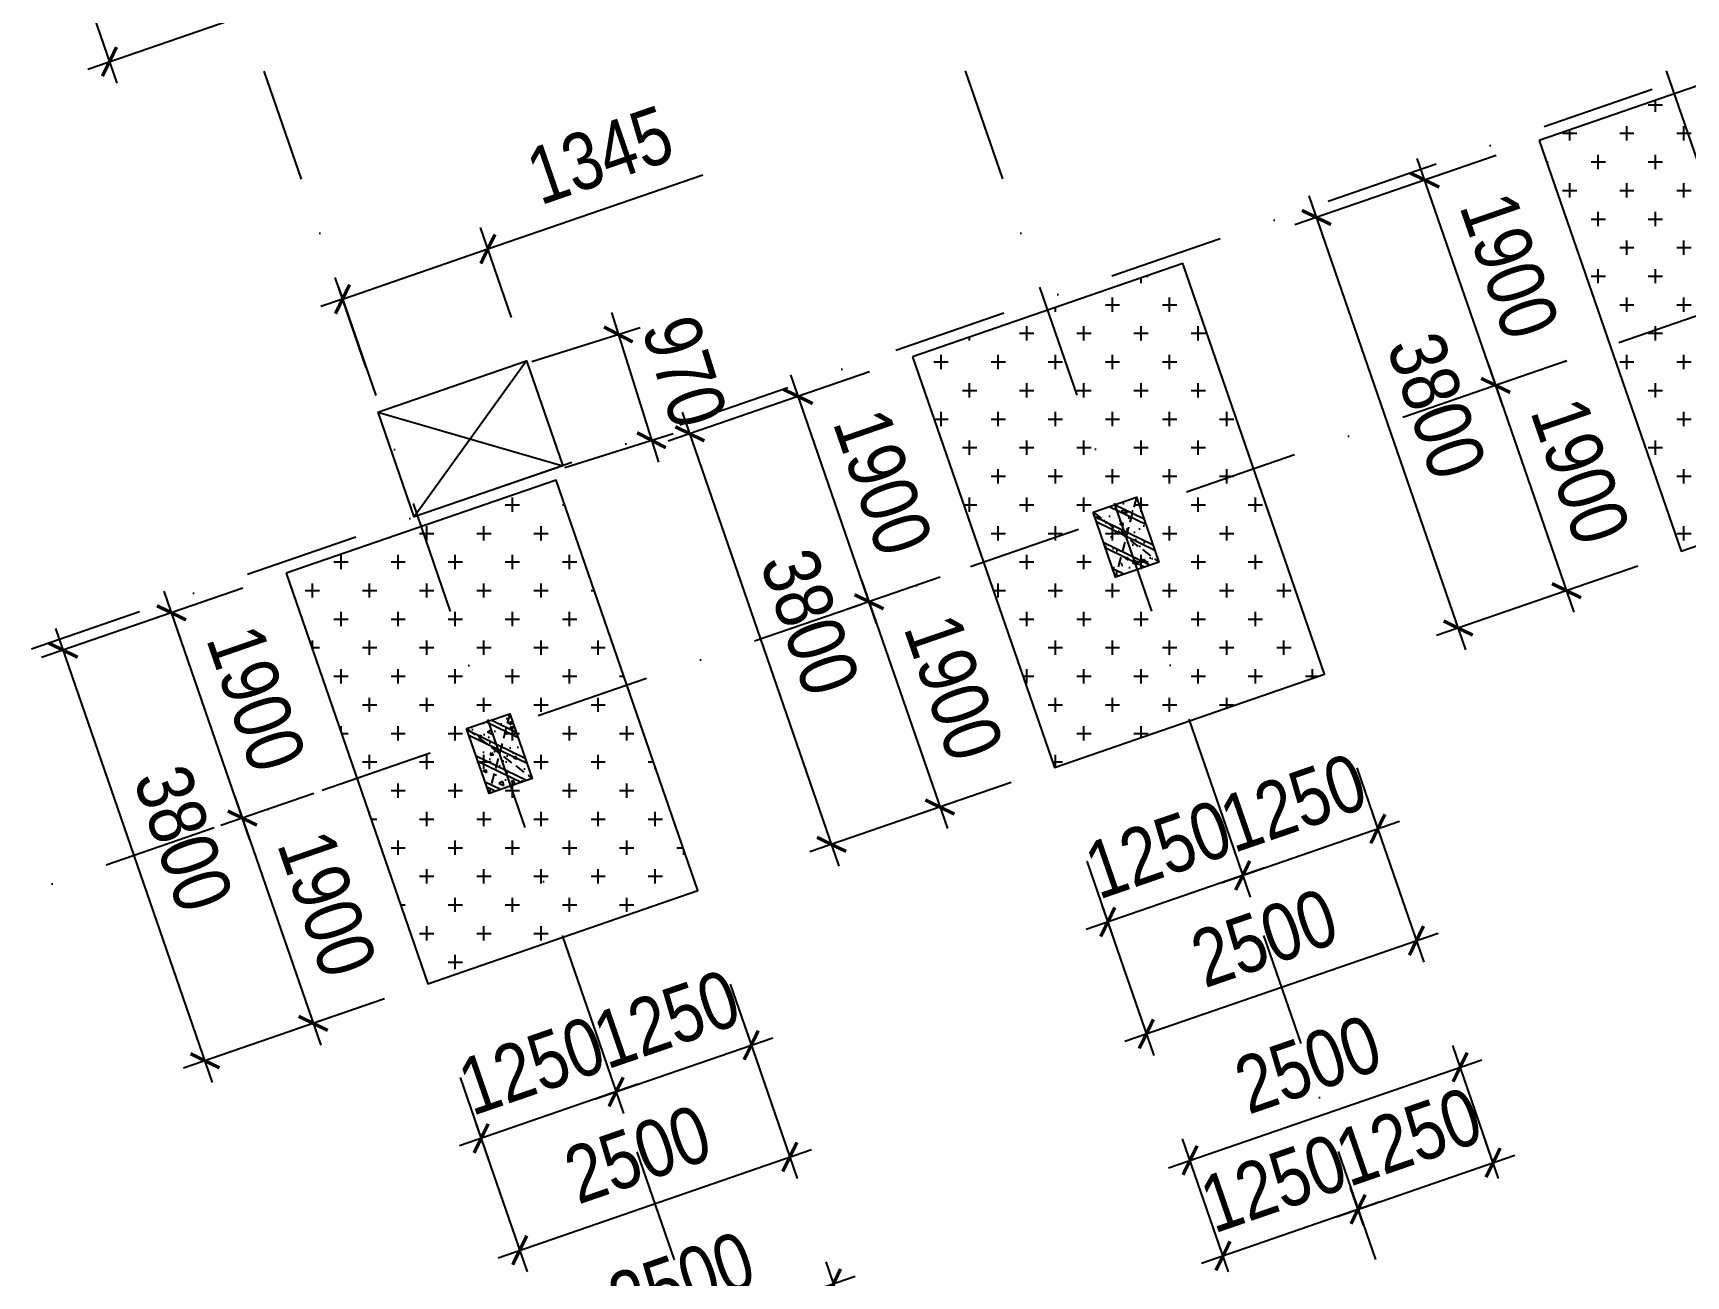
# Model space of a CAD drawing. Header units: millimetres. Extents: x -159515 to 1327256, y -225156 to 138737.
# Drawn here: x 819743 to 834205, y -10832 to 41 of the extents above; entities that cross this region are included whole.
import ezdxf

# ---------------------------------------------------------------- set-up
doc = ezdxf.new("R2010")
doc.units = ezdxf.units.MM
doc.header["$MEASUREMENT"] = 0
doc.linetypes.add('DASHDOT', pattern=[1, 0.5, -0.25, 0, -0.25])
doc.linetypes.add('DASHED', pattern=[4.5, 3, -1.5])
for name, color, linetype in [('ccu11-Khuat', 9, 'DASHED'), ('ccu11-Manh', 8, 'Continuous'), ('ccu11-Thay', 7, 'Continuous'), ('KC2-DIM', 251, 'Continuous'), ('KC2-HATCH', 252, 'Continuous'), ('KT-Luoi truc South Tower', 8, 'DASHDOT'), ('ST_MBDV Cot vach 220805$0$AUDIT_I_220805193045-5', 6, 'Continuous')]:
    doc.layers.add(name, color=color, linetype=linetype)
doc.layers.add('KT-Kich thuoc', color=159, linetype='Continuous', lineweight=18)
doc.styles.add('Arial Narrow', font='ARIALN.TTF')
doc.dimstyles.new('ccu12-200', dxfattribs={"dimscale": 200, "dimtxt": 2.5, "dimasz": 1, "dimexe": 1, "dimexo": 2, "dimgap": 1, "dimtad": 1, "dimdec": 0, "dimrnd": 5, "dimdsep": 46, "dimtxsty": 'Arial Narrow', "dimblk": 'ARCHTICK', "dimcen": -1, "dimdle": 1, "dimclrd": 256, "dimclre": 256, "dimclrt": 3, "dimadec": 0, "dimazin": 2, "dimtfac": 0.1, "dimtdec": 0, "dimtmove": 0, "dimatfit": 1, "dimldrblk": 'ARCHTICK', "dimfxl": 1, "dimtvp": 0.8333333333333334, "dimtolj": 1, "dimtzin": 12, "dimarcsym": 0})
doc.dimstyles.new('CCU_1-300', dxfattribs={"dimscale": 300, "dimtxt": 2.5, "dimasz": 1, "dimexe": 1, "dimexo": 2, "dimgap": 0.5, "dimtad": 1, "dimdec": 0, "dimdsep": 46, "dimtxsty": 'Arial Narrow', "dimblk": 'ARCHTICK', "dimcen": -1, "dimdle": 1, "dimclrd": 256, "dimclre": 256, "dimclrt": 3, "dimadec": 0, "dimazin": 2, "dimtfac": 0.1, "dimtdec": 0, "dimtix": 1, "dimtmove": 2, "dimatfit": 1, "dimfxl": 1, "dimtvp": 0.8333333333333334, "dimtolj": 1, "dimtzin": 12, "dimarcsym": 0})
pattern_1 = [(0, (-876875.3034394523, 22163.93634343761), (250, 250), [125, -375]), (90, (-876812.8034394523, 22101.43634343761), (-250, 250), [125, -375])]

# ---------------------------------------------------------------- blocks, each defined once
blk = doc.blocks.new('_ArchTick')
at = {"color": 0, "const_width": 0.15}
blk.add_lwpolyline([(-0.5, -0.5000000000000018), (0.5, 0.5)], dxfattribs=at)
blk = doc.blocks.new('*D423')
at = {"layer": 'Defpoints', "color": 0, "transparency": 16777216}
for p in [(-103490.7967520389, 31040.52895974866, 6.013037278723798e-05), (-99707.27583657019, 22296.3676782295), (-104803.4914621501, 20536.90876858571)]:
    blk.add_point(p, dxfattribs=at)
at = {"layer": 'KT-Kich thuoc', "lineweight": -2, "transparency": 16777216}
for p, q in [((-104057.9469959951, 30844.72139916846), (-108187.4047428509, 29419.03383833725)), ((-108001.7334011629, 29800.51274060547), (-104705.58768186, 20253.33364660758)), ((-100274.4260805264, 22100.56011764931), (-105087.0665841282, 20439.00498829562))]:
    blk.add_line(p, q, dxfattribs=at)
at = {"layer": 'KT-Kich thuoc', "lineweight": -2, "transparency": 16777216, "xscale": 300, "yscale": 300, "zscale": 300}
for p, rotation in [((-107903.8296208728, 29516.93761862735), 109.0471379637702), ((-104803.4914621501, 20536.90876858571), 289.0471379637702)]:
    blk.add_blockref('_ArchTick', p, dxfattribs=dict(at, rotation=rotation))
at = {"layer": 'KT-Kich thuoc', "color": 3, "transparency": 16777216, "insert": (-105849.9084873426, 25200.84264778149), "char_height": 750, "attachment_point": 5, "rotation": 289.0471379637702, "style": 'Arial Narrow'}
blk.add_mtext('\\A1;9500', dxfattribs=at)
blk = doc.blocks.new('*U210')
h = blk.add_hatch()
h.set_pattern_fill('VATLIEU04', color=250, scale=40, style=0, pattern_type=2)
h.set_pattern_definition([(49.99999999999999, (-549.9999999999942, 650.0256582265984), (286.9040730403014, -25.10085399303804), [30, -330]), (355, (-549.9999999999942, 650.0256582265984), (-55.50053344520001, 300.8768534800047), [24, -264]), (100.4514, (-526.0913279999942, 647.933922226598), (231.4037526856086, 275.7758168243814), [25.496076, -280.4568448]), (46.18420000000001, (-549.9999999999942, 730.0256582265984), (426.8964194502578, -66.20760573160723), [45, -495]), (96.6356, (-514.4253019999941, 724.508335426598), (373.8650822194813, 389.6471483601767), [38.2441152, -420.6852]), (351.1842, (-549.9999999999942, 730.0256582265984), (373.8647780534509, 389.6474403701299), [36, -396]), (21, (-509.9999999999942, 710.0256582265984), (238.7628208473847, -161.0475562661355), [30, -330]), (326.0000000000001, (-509.9999999999942, 710.0256582265984), (97.32613276863269, 290.0600180187412), [24, -264]), (71.4514, (-490.1031067999942, 696.605015826598), (336.089051432596, 129.012198683981), [25.496076, -280.4568448]), (37.50000000000001, (-549.9999999999942, 650.0256582265984), (4.863942126916267, 133.1575415325246), [0, -260.8, 0, -268, 0, -265]), (7.499999999999999, (-549.9999999999942, 650.0256582265984), (105.2278149768594, 157.7646847529441), [0, -152.8, 0, -254.8, 0, -101]), (327.5, (-639.1999999999942, 650.0256582265984), (213.5289744689636, -9.021948693751902), [0, -100, 0, -312, 0, -414]), (317.5, (-679.1999999999942, 650.0256582265984), (233.2744677369545, 40.04199293292709), [0, -130, 0, -207.2, 0, -294]), (45, (-549.9999999999942, 650.0256582265984), (-120.2081528017131, 120.2081528017131), []), (45, (-549.9999999999942, 699.0256582265984), (-120.2081528017131, 120.2081528017131), [])])
h.paths.add_polyline_path([(-475, -474.9999999999998), (-75, -475.0000000000038), (-74.9999999999942, 125.0256582265984), (-474.9999999999942, 125.0256582266024)])
at = {"color": 6, "ltscale": 0.25}
blk.add_lwpolyline([(-475, -474.9999999999998), (-75, -475.0000000000038), (-74.9999999999942, 125.0256582265984), (-474.9999999999942, 125.0256582266024)], close=True, dxfattribs=at)
at = {"layer": 'Defpoints', "linetype": 'ByBlock', "ltscale": 30}
for p, q in [((-75, -475.0000000000038), (-474.9999999999942, 125.0256582266024)), ((-475, -474.9999999999998), (-74.9999999999942, 125.0256582265984))]:
    blk.add_line(p, q, dxfattribs=at)
blk = doc.blocks.new('*U208')
h = blk.add_hatch()
h.set_pattern_fill('VATLIEU04', color=250, scale=40, style=0, pattern_type=2)
h.set_pattern_definition([(49.99999999999999, (-549.9999999999942, 650.025657016778), (286.9040730403014, -25.10085399303804), [30, -330]), (355, (-549.9999999999942, 650.025657016778), (-55.50053344520001, 300.8768534800047), [24, -264]), (100.4514, (-526.0913279999942, 647.9339210167777), (231.4037526856086, 275.7758168243814), [25.496076, -280.4568448]), (46.18420000000001, (-549.9999999999942, 730.025657016778), (426.8964194502578, -66.20760573160723), [45, -495]), (96.6356, (-514.4253019999941, 724.5083342167777), (373.8650822194813, 389.6471483601767), [38.2441152, -420.6852]), (351.1842, (-549.9999999999942, 730.025657016778), (373.8647780534509, 389.6474403701299), [36, -396]), (21, (-509.9999999999942, 710.025657016778), (238.7628208473847, -161.0475562661355), [30, -330]), (326.0000000000001, (-509.9999999999942, 710.025657016778), (97.32613276863269, 290.0600180187412), [24, -264]), (71.4514, (-490.1031067999942, 696.6050146167777), (336.089051432596, 129.012198683981), [25.496076, -280.4568448]), (37.50000000000001, (-549.9999999999942, 650.025657016778), (4.863942126916267, 133.1575415325246), [0, -260.8, 0, -268, 0, -265]), (7.499999999999999, (-549.9999999999942, 650.025657016778), (105.2278149768594, 157.7646847529441), [0, -152.8, 0, -254.8, 0, -101]), (327.5, (-639.1999999999942, 650.025657016778), (213.5289744689636, -9.021948693751902), [0, -100, 0, -312, 0, -414]), (317.5, (-679.1999999999942, 650.025657016778), (233.2744677369545, 40.04199293292709), [0, -130, 0, -207.2, 0, -294]), (45, (-549.9999999999942, 650.025657016778), (-120.2081528017131, 120.2081528017131), []), (45, (-549.9999999999942, 699.025657016778), (-120.2081528017131, 120.2081528017131), [])])
h.paths.add_polyline_path([(-475, -474.9999999999998), (-75, -475.0000000000038), (-74.9999999999942, 125.025657016778), (-474.9999999999942, 125.0256570167821)])
at = {"color": 6, "ltscale": 0.25}
blk.add_lwpolyline([(-475, -474.9999999999998), (-75, -475.0000000000038), (-74.9999999999942, 125.025657016778), (-474.9999999999942, 125.0256570167821)], close=True, dxfattribs=at)
at = {"layer": 'Defpoints', "linetype": 'ByBlock', "ltscale": 30}
for p, q in [((-75, -475.0000000000038), (-474.9999999999942, 125.0256570167821)), ((-475, -474.9999999999998), (-74.9999999999942, 125.025657016778))]:
    blk.add_line(p, q, dxfattribs=at)
blk = doc.blocks.new('MBCV-T38')
at = {"layer": 'ST_MBDV Cot vach 220805$0$AUDIT_I_220805193045-5', "linetype": 'ByBlock', "xscale": -1.000000000000001, "rotation": 199.0471379540016}
for name, p in [('*U208', (-45815.37244385504, 5996.689783762646, 3.387762729400309e-05)), ('*U210', (-51297.8248024208, 4103.883365753805, 3.387762729400309e-05))]:
    blk.add_blockref(name, p, dxfattribs=at)
blk = doc.blocks.new('mbkc-t38')
at = {"layer": 'KC2-HATCH'}
h = blk.add_hatch(dxfattribs=at)
h.set_pattern_fill('CROSS', color=256, scale=1000)
h.set_pattern_definition(pattern_1)
h.paths.add_polyline_path([(-43953.8513492936, 21264.49490660487), (-42713.72842610674, 17672.51910788813), (-40350.60240948352, 18488.38394323594), (-41590.7253326698, 22080.35974195289)])
h = blk.add_hatch(dxfattribs=at)
h.set_pattern_fill('CROSS', color=256, scale=1000)
h.set_pattern_definition(pattern_1)
h.paths.add_polyline_path([(-49436.30370713153, 19371.68848678781), (-48196.18078394467, 15779.71268807107), (-45833.05476732145, 16595.57752341888), (-47073.17769050773, 20187.55332213582)])
h = blk.add_hatch(dxfattribs=at)
h.set_pattern_fill('CROSS', color=256, scale=1000)
h.set_pattern_definition(pattern_1)
h.paths.add_polyline_path([(-54918.75606569729, 17478.88206877897), (-53678.63314251043, 13886.90627006223), (-51315.5071258872, 14702.77110541004), (-52555.63004907349, 18294.74690412698)])
at = {"elevation": 9.91865407610288e-05}
for points in [[(-43953.8513492936, 21264.49490660487), (-42713.72842610674, 17672.51910788813), (-40350.60240948352, 18488.38394323594), (-41590.7253326698, 22080.35974195289)], [(-49436.30370713153, 19371.68848678781), (-48196.18078394467, 15779.71268807107), (-45833.05476732145, 16595.57752341888), (-47073.17769050773, 20187.55332213582)], [(-54918.75606569729, 17478.88206877897), (-53678.63314251043, 13886.90627006223), (-51315.5071258872, 14702.77110541004), (-52555.63004907349, 18294.74690412698)]]:
    blk.add_lwpolyline(points, close=True, dxfattribs=at)
at = {"layer": 'ccu11-Manh'}
for p, q in [((-52814.95833018259, 19336.98778544716, -1.933672353974947), (-53798.12207778054, 17971.36920968572, -1.933672353974947)), ((-54114.67742031452, 18888.26149171645, -1.933672353974947), (-52498.40276152478, 18420.09486854296, -1.933672353974947))]:
    blk.add_line(p, q, dxfattribs=at)
at = {"layer": 'ccu11-Thay', "elevation": -1.933672353974947}
blk.add_lwpolyline([(-54114.67742031452, 18888.26149171645), (-52814.95833018259, 19336.98778544716), (-52498.40276152478, 18420.09486854296), (-53798.12207778054, 17971.36920968572), (-54112.67903651309, 18888.95143107601)], dxfattribs=at)
at = {"layer": 'ccu11-Khuat'}
blk.add_blockref('MBCV-T38', (-1436.987392969429, 11722.23157746011, 6.530891346702571e-05), dxfattribs=at)
blk = doc.blocks.new('*D350')
at = {"layer": 'Defpoints', "color": 0, "transparency": 16777216}
for p in [(823722.3568080966, -1847.977961853263), (824060.3451092698, -2826.948557990487, -1.93371693918869), (822788.5897293233, -3266.020417831722, -1.93371693918869)]:
    blk.add_point(p, dxfattribs=at)
at = {"layer": 'KC2-DIM', "lineweight": -2, "transparency": 16777216}
for p, q in [((823722.3568080966, -1847.977961853263), (825602.4118362837, -1198.891454458353)), ((823929.8065510915, -2448.848459036904), (823657.0875290076, -1658.927912376443)), ((822450.6014281502, -2287.049821694556), (823722.3568080966, -1847.977961853263)), ((822658.0511711449, -2887.920318878139), (822385.332149061, -2097.999772217736)), ((822450.6014281502, -2287.049821694556), (822261.5513786734, -2352.31910078373))]:
    blk.add_line(p, q, dxfattribs=at)
at = {"layer": 'KC2-DIM', "lineweight": -2, "transparency": 16777216, "xscale": 200, "yscale": 200, "zscale": 200}
for p, rotation in [((823722.3568080966, -1847.977961853263), 199.0471659158263), ((822450.6014281502, -2287.049821694556), 19.04716591582628)]:
    blk.add_blockref('_ArchTick', p, dxfattribs=dict(at, rotation=rotation))
at = {"layer": 'KC2-DIM', "color": 3, "transparency": 16777216, "insert": (824702.8532655004, -1027.805758114118), "char_height": 500, "attachment_point": 5, "rotation": 19.047165915826287, "style": 'Arial Narrow'}
blk.add_mtext('\\A1;1345', dxfattribs=at)
blk = doc.blocks.new('*D493')
at = {"layer": 'Defpoints', "color": 0, "transparency": 16777216}
for p in [(822254.766807283, 2111.745458701742), (819891.6407906598, 1295.880623354198), (822774.4903891049, 606.3829716268228)]:
    blk.add_point(p, dxfattribs=at)
at = {"layer": 'KC2-DIM', "lineweight": -2, "transparency": 16777216}
for p, q in [((822385.3051809387, 1733.64529604197), (822839.7595759326, 417.332890296937)), ((820022.1791643155, 917.7804606944264), (820476.6335593094, -398.5319450506067)), ((820222.3142911517, -274.7510505485407), (822963.5404704348, 671.6521584546135))]:
    blk.add_line(p, q, dxfattribs=at)
at = {"layer": 'KC2-DIM', "lineweight": -2, "transparency": 16777216, "xscale": 200, "yscale": 200, "zscale": 200}
for p, rotation in [((822774.4903891049, 606.3829716268228), 19.04713795399563), ((820411.3643724816, -209.4818637207209), 199.0471379539956)]:
    blk.add_blockref('_ArchTick', p, dxfattribs=dict(at, rotation=rotation))
at = {"layer": 'KC2-DIM', "color": 3, "transparency": 16777216, "insert": (821444.3464846534, 628.8102974169014), "char_height": 500, "attachment_point": 5, "rotation": 19.047137953995634, "style": 'Arial Narrow'}
blk.add_mtext('\\A1;2500', dxfattribs=at)
blk = doc.blocks.new('*D497')
at = {"layer": 'Defpoints', "color": 0, "transparency": 16777216}
for p in [(823724.7643374923, -2952.75850417008, -1.93371693918869), (825154.0579382441, -3521.12663140634), (824015.0063844676, -3878.317057920911, -1.93371693918869)]:
    blk.add_point(p, dxfattribs=at)
at = {"layer": 'KC2-DIM', "lineweight": -2, "transparency": 16777216}
for p, q in [((824803.9721410574, -2404.731169378734), (825213.9016884554, -3711.963539683115)), ((824106.4381540458, -2833.071003747289), (825054.6527995456, -2535.724327444128)), ((824396.6802010211, -3758.62955749812), (825344.8948465209, -3461.282881194958))]:
    blk.add_line(p, q, dxfattribs=at)
at = {"layer": 'KC2-DIM', "lineweight": -2, "transparency": 16777216, "xscale": 200, "yscale": 200, "zscale": 200}
for p, rotation in [((824863.8158912688, -2595.568077655509), 107.4106855536725), ((825154.0579382441, -3521.12663140634), 287.4106855536725)]:
    blk.add_blockref('_ArchTick', p, dxfattribs=dict(at, rotation=rotation))
at = {"layer": 'KC2-DIM', "color": 3, "transparency": 16777216, "insert": (825443.3642490993, -2922.117098464863), "char_height": 500, "attachment_point": 5, "rotation": 287.4106855536725, "style": 'Arial Narrow'}
blk.add_mtext('\\A1;970', dxfattribs=at)
blk = doc.blocks.new('*D516')
at = {"layer": 'Defpoints', "color": 0, "transparency": 16777216}
for p in [(825712.1041268099, -7902.31987913468), (824530.1481831684, -8310.387956996012), (826026.5437655498, -8813.084087579919)]:
    blk.add_point(p, dxfattribs=at)
at = {"layer": 'KC2-DIM', "lineweight": -2, "transparency": 16777216}
for p, q in [((825842.6425004655, -8280.420041794423), (826091.8129523776, -9002.134168909804)), ((824655.5377405785, -9286.421352269012), (826215.5938468797, -8747.814900752099)), ((824660.6865568241, -8688.488119655754), (824909.8570087361, -9410.202246771078))]:
    blk.add_line(p, q, dxfattribs=at)
at = {"layer": 'KC2-DIM', "lineweight": -2, "transparency": 16777216, "xscale": 200, "yscale": 200, "zscale": 200}
for p, rotation in [((826026.5437655498, -8813.084087579919), 19.04713795400151), ((824844.5878219083, -9221.152165441192), 199.0471379540015)]:
    blk.add_blockref('_ArchTick', p, dxfattribs=dict(at, rotation=rotation))
at = {"layer": 'KC2-DIM', "color": 3, "transparency": 16777216, "insert": (825286.9848975891, -8586.758383046632), "char_height": 500, "attachment_point": 5, "rotation": 19.047137954001514, "style": 'Arial Narrow'}
blk.add_mtext('\\A1;1250', dxfattribs=at)
blk = doc.blocks.new('*D517')
at = {"layer": 'Defpoints', "color": 0, "transparency": 16777216}
for p in [(824530.1481831678, -8310.387956994266), (823348.9781101862, -8718.18471448266), (823663.4177489281, -9628.948922929441)]:
    blk.add_point(p, dxfattribs=at)
at = {"layer": 'KC2-DIM', "lineweight": -2, "transparency": 16777216}
for p, q in [((824660.686556824, -8688.488119653804), (824909.8570087379, -9410.202246770874)), ((823479.5164838424, -9096.2848771422), (823728.6869357562, -9817.999004259269)), ((825033.6379032396, -9155.882978612965), (823474.3676675984, -9694.218109757552))]:
    blk.add_line(p, q, dxfattribs=at)
at = {"layer": 'KC2-DIM', "lineweight": -2, "transparency": 16777216, "xscale": 200, "yscale": 200, "zscale": 200}
for p, rotation in [((824844.5878219097, -9221.152165441046), 19.04713795408408), ((823663.4177489281, -9628.948922929441), 199.047137954084)]:
    blk.add_blockref('_ArchTick', p, dxfattribs=dict(at, rotation=rotation))
at = {"layer": 'KC2-DIM', "color": 3, "transparency": 16777216, "insert": (824105.4218892785, -8994.690800721553), "char_height": 500, "attachment_point": 5, "rotation": 19.04713795408405, "style": 'Arial Narrow'}
blk.add_mtext('\\A1;1250', dxfattribs=at)
blk = doc.blocks.new('*D518')
at = {"layer": 'Defpoints', "color": 0, "transparency": 16777216}
for p in [(825844.5804574096, -8286.033271186141), (823481.4544407864, -9101.898106533685), (826364.3040392315, -9791.395758261118)]:
    blk.add_point(p, dxfattribs=at)
at = {"layer": 'KC2-DIM', "lineweight": -2, "transparency": 16777216}
for p, q in [((825975.1188310653, -8664.133433845913), (826429.5732260593, -9980.445839591004)), ((823611.992814442, -9479.998269193457), (824066.447209436, -10796.31067493855)), ((823812.1279412784, -10672.52978043648), (826553.3541205614, -9726.126571433299))]:
    blk.add_line(p, q, dxfattribs=at)
at = {"layer": 'KC2-DIM', "lineweight": -2, "transparency": 16777216, "xscale": 200, "yscale": 200, "zscale": 200}
for p, rotation in [((826364.3040392315, -9791.395758261118), 19.04713795399566), ((824001.1780226083, -10607.26059360866), 199.0471379539956)]:
    blk.add_blockref('_ArchTick', p, dxfattribs=dict(at, rotation=rotation))
at = {"layer": 'KC2-DIM', "color": 3, "transparency": 16777216, "insert": (825034.16013478, -9768.968432470923), "char_height": 500, "attachment_point": 5, "rotation": 19.047137953995662, "style": 'Arial Narrow'}
blk.add_mtext('\\A1;2500', dxfattribs=at)
blk = doc.blocks.new('*D519')
at = {"layer": 'Defpoints', "color": 0, "transparency": 16777216}
for p in [(822576.6200548332, -6481.074670890841, 5.460132701734026e-05), (823196.6702969417, -8277.030073375412, 5.460132701734026e-05), (822194.7159582202, -8622.952933957888)]:
    blk.add_point(p, dxfattribs=at)
at = {"layer": 'KC2-DIM', "lineweight": -2, "transparency": 16777216}
for p, q in [((822198.5198921735, -6611.613044546539), (821385.6156347817, -6892.266718301224)), ((821509.3965292837, -6637.947450143489), (822259.985145048, -8812.003015287773)), ((822818.5701342819, -8407.56844703108), (822005.6658768903, -8688.222120785736))]:
    blk.add_line(p, q, dxfattribs=at)
at = {"layer": 'KC2-DIM', "lineweight": -2, "transparency": 16777216, "xscale": 200, "yscale": 200, "zscale": 200}
for p, rotation in [((821574.6657161115, -6826.997531473375), 109.0471379540033), ((822194.7159582202, -8622.952933957888), 289.0471379540033)]:
    blk.add_blockref('_ArchTick', p, dxfattribs=dict(at, rotation=rotation))
at = {"layer": 'KC2-DIM', "color": 3, "transparency": 16777216, "insert": (822315.0505806298, -7576.39433657573), "char_height": 500, "attachment_point": 5, "rotation": 289.04713795400335, "style": 'Arial Narrow'}
blk.add_mtext('\\A1;1900', dxfattribs=at)
blk = doc.blocks.new('*D520')
at = {"layer": 'Defpoints', "color": 0, "transparency": 16777216}
for p in [(821956.5473737551, -4685.054274658614, 5.460132701734026e-05), (820954.5930350337, -5030.977135241003), (822576.6088353485, -6481.042174016999, 5.460132701734026e-05)]:
    blk.add_point(p, dxfattribs=at)
at = {"layer": 'KC2-DIM', "lineweight": -2, "transparency": 16777216}
for p, q in [((821578.4472110954, -4815.592648314283), (820765.5429537038, -5096.246322068822)), ((821639.9236834549, -7016.015115929273), (820889.3238482059, -4841.927053911117)), ((822198.5086726887, -6611.580547672667), (821385.6044152972, -6892.234221427207))]:
    blk.add_line(p, q, dxfattribs=at)
at = {"layer": 'KC2-DIM', "lineweight": -2, "transparency": 16777216, "xscale": 200, "yscale": 200, "zscale": 200}
for p, rotation in [((820954.5930350337, -5030.977135241003), 109.0471379540019), ((821574.654496627, -6826.965034599387), 289.0471379540019)]:
    blk.add_blockref('_ArchTick', p, dxfattribs=dict(at, rotation=rotation))
at = {"layer": 'KC2-DIM', "color": 3, "transparency": 16777216, "insert": (821694.9835092943, -5780.390188780351), "char_height": 500, "attachment_point": 5, "rotation": 289.0471379540019, "style": 'Arial Narrow'}
blk.add_mtext('\\A1;1900', dxfattribs=at)
blk = doc.blocks.new('*D521')
at = {"layer": 'Defpoints', "color": 0, "transparency": 16777216}
for p in [(821956.5473737553, -4685.054274658614, 5.460132701734026e-05), (820007.170580859, -5358.072964724037), (823196.670296942, -8277.030073375325, 5.460132701734026e-05)]:
    blk.add_point(p, dxfattribs=at)
at = {"layer": 'KC2-DIM', "lineweight": -2, "transparency": 16777216}
for p, q in [((821578.4472110955, -4815.592648314283), (819818.1204995291, -5423.342151551857)), ((821312.5626908735, -9139.098844770633), (819941.9013940311, -5169.022883394151)), ((822818.5701342822, -8407.568447030993), (821058.2434227158, -9015.317950268567))]:
    blk.add_line(p, q, dxfattribs=at)
at = {"layer": 'KC2-DIM', "lineweight": -2, "transparency": 16777216, "xscale": 200, "yscale": 200, "zscale": 200}
for p, rotation in [((820007.170580859, -5358.072964724037), 109.0471379540019), ((821247.2935040457, -8950.048763440747), 289.0471379540019)]:
    blk.add_blockref('_ArchTick', p, dxfattribs=dict(at, rotation=rotation))
at = {"layer": 'KC2-DIM', "color": 3, "transparency": 16777216, "insert": (821057.5917859161, -7005.47996794252), "char_height": 500, "attachment_point": 5, "rotation": 289.0471379540019, "style": 'Arial Narrow'}
blk.add_mtext('\\A1;3800', dxfattribs=at)
blk = doc.blocks.new('*D522')
at = {"layer": 'Defpoints', "color": 0, "transparency": 16777216}
for p in [(831194.5564853763, -6009.513461128343), (830012.6005417351, -6417.581538989587), (831508.9961241162, -6920.277669573436)]:
    blk.add_point(p, dxfattribs=at)
at = {"layer": 'KC2-DIM', "lineweight": -2, "transparency": 16777216}
for p, q in [((831325.0948590321, -6387.613623788115), (831574.265310944, -7109.327750903321)), ((830143.1389153908, -6795.681701649359), (830392.3093673028, -7517.395828764566)), ((830137.9900991451, -7393.614934262499), (831698.0462054461, -6855.008482745616))]:
    blk.add_line(p, q, dxfattribs=at)
at = {"layer": 'KC2-DIM', "lineweight": -2, "transparency": 16777216, "xscale": 200, "yscale": 200, "zscale": 200}
for p, rotation in [((831508.9961241162, -6920.277669573436), 19.04713795400151), ((830327.040180475, -7328.34574743468), 199.0471379540015)]:
    blk.add_blockref('_ArchTick', p, dxfattribs=dict(at, rotation=rotation))
at = {"layer": 'KC2-DIM', "color": 3, "transparency": 16777216, "insert": (830769.4372561557, -6693.95196504012), "char_height": 500, "attachment_point": 5, "rotation": 19.047137954001514, "style": 'Arial Narrow'}
blk.add_mtext('\\A1;1250', dxfattribs=at)
blk = doc.blocks.new('*D523')
at = {"layer": 'Defpoints', "color": 0, "transparency": 16777216}
for p in [(830012.6005417345, -6417.58153898787), (828831.4304687529, -6825.378296476236), (829145.8701074948, -7736.142504923046)]:
    blk.add_point(p, dxfattribs=at)
at = {"layer": 'KC2-DIM', "lineweight": -2, "transparency": 16777216}
for p, q in [((830143.1389153907, -6795.681701647438), (830392.3093673044, -7517.395828764449)), ((828961.9688424091, -7203.478459135804), (829211.1392943228, -7925.192586252815)), ((830516.0902618062, -7263.076560606569), (828956.820026165, -7801.411691751156))]:
    blk.add_line(p, q, dxfattribs=at)
at = {"layer": 'KC2-DIM', "lineweight": -2, "transparency": 16777216, "xscale": 200, "yscale": 200, "zscale": 200}
for p, rotation in [((830327.0401804764, -7328.34574743468), 19.04713795408408), ((829145.8701074948, -7736.142504923046), 199.047137954084)]:
    blk.add_blockref('_ArchTick', p, dxfattribs=dict(at, rotation=rotation))
at = {"layer": 'KC2-DIM', "color": 3, "transparency": 16777216, "insert": (829587.874247845, -7101.884382715187), "char_height": 500, "attachment_point": 5, "rotation": 19.04713795408405, "style": 'Arial Narrow'}
blk.add_mtext('\\A1;1250', dxfattribs=at)
blk = doc.blocks.new('*D524')
at = {"layer": 'Defpoints', "color": 0, "transparency": 16777216}
for p in [(831327.0328159763, -6393.226853179716), (828963.906799353, -7209.09168852726), (831846.7563977981, -7898.589340254752)]:
    blk.add_point(p, dxfattribs=at)
at = {"layer": 'KC2-DIM', "lineweight": -2, "transparency": 16777216}
for p, q in [((831457.5711896318, -6771.327015839488), (831912.0255846259, -8087.639421584638)), ((829094.4451730086, -7587.191851187032), (829548.8995680027, -8903.504256932181)), ((829294.580299845, -8779.723362430115), (832035.806479128, -7833.320153426932))]:
    blk.add_line(p, q, dxfattribs=at)
at = {"layer": 'KC2-DIM', "lineweight": -2, "transparency": 16777216, "xscale": 200, "yscale": 200, "zscale": 200}
for p, rotation in [((831846.7563977981, -7898.589340254752), 19.04713795399566), ((829483.6303811749, -8714.454175602295), 199.0471379539956)]:
    blk.add_blockref('_ArchTick', p, dxfattribs=dict(at, rotation=rotation))
at = {"layer": 'KC2-DIM', "color": 3, "transparency": 16777216, "insert": (830516.6124933464, -7876.162014464586), "char_height": 500, "attachment_point": 5, "rotation": 19.047137953995662, "style": 'Arial Narrow'}
blk.add_mtext('\\A1;2500', dxfattribs=at)
blk = doc.blocks.new('*D525')
at = {"layer": 'Defpoints', "color": 0, "transparency": 16777216}
for p in [(828059.0724133998, -4588.268252884474, 5.460132701734026e-05), (828679.1226555083, -6384.223655368929, 5.460132701734026e-05), (827677.1683167868, -6730.146515951434)]:
    blk.add_point(p, dxfattribs=at)
at = {"layer": 'KC2-DIM', "lineweight": -2, "transparency": 16777216}
for p, q in [((827680.97225074, -4718.806626540172), (826868.0679933483, -4999.460300294828)), ((826991.8488878504, -4745.141032137093), (827742.4375036146, -6919.19659728132)), ((828301.0224928486, -6514.762029024627), (827488.1182354569, -6795.415702779283))]:
    blk.add_line(p, q, dxfattribs=at)
at = {"layer": 'KC2-DIM', "lineweight": -2, "transparency": 16777216, "xscale": 200, "yscale": 200, "zscale": 200}
for p, rotation in [((827057.1180746782, -4934.191113466979), 109.0471379540033), ((827677.1683167868, -6730.146515951434), 289.0471379540033)]:
    blk.add_blockref('_ArchTick', p, dxfattribs=dict(at, rotation=rotation))
at = {"layer": 'KC2-DIM', "color": 3, "transparency": 16777216, "insert": (827797.5029391965, -5683.587918569247), "char_height": 500, "attachment_point": 5, "rotation": 289.04713795400335, "style": 'Arial Narrow'}
blk.add_mtext('\\A1;1900', dxfattribs=at)
blk = doc.blocks.new('*D526')
at = {"layer": 'Defpoints', "color": 0, "transparency": 16777216}
for p in [(827438.9997323217, -2792.247856652248, 5.460132701734026e-05), (826437.0453936005, -3138.170717234578), (828059.0611939151, -4588.235756010574, 5.460132701734026e-05)]:
    blk.add_point(p, dxfattribs=at)
at = {"layer": 'KC2-DIM', "lineweight": -2, "transparency": 16777216}
for p, q in [((827060.8995696619, -2922.786230307916), (826247.9953122706, -3203.439904062398)), ((827122.3760420217, -5123.20869792279), (826371.7762067727, -2949.120635904692)), ((827680.9610312553, -4718.774129666243), (826868.056773864, -4999.427803420724))]:
    blk.add_line(p, q, dxfattribs=at)
at = {"layer": 'KC2-DIM', "lineweight": -2, "transparency": 16777216, "xscale": 200, "yscale": 200, "zscale": 200}
for p, rotation in [((826437.0453936005, -3138.170717234578), 109.0471379540019), ((827057.1068551939, -4934.158616592904), 289.0471379540019)]:
    blk.add_blockref('_ArchTick', p, dxfattribs=dict(at, rotation=rotation))
at = {"layer": 'KC2-DIM', "color": 3, "transparency": 16777216, "insert": (827177.4358678611, -3887.583770773927), "char_height": 500, "attachment_point": 5, "rotation": 289.0471379540019, "style": 'Arial Narrow'}
blk.add_mtext('\\A1;1900', dxfattribs=at)
blk = doc.blocks.new('*D527')
at = {"layer": 'Defpoints', "color": 0, "transparency": 16777216}
for p in [(827438.9997323218, -2792.24785665216, 5.460132701734026e-05), (825489.6229394256, -3465.266546717496), (828679.1226555086, -6384.223655368929, 5.460132701734026e-05)]:
    blk.add_point(p, dxfattribs=at)
at = {"layer": 'KC2-DIM', "lineweight": -2, "transparency": 16777216}
for p, q in [((827060.899569662, -2922.786230307829), (825300.5728580959, -3530.535733545315)), ((826795.0150494402, -7246.29242676415), (825424.3537525978, -3276.21646538761)), ((828301.0224928488, -6514.762029024598), (826540.6957812826, -7122.511532262084))]:
    blk.add_line(p, q, dxfattribs=at)
at = {"layer": 'KC2-DIM', "lineweight": -2, "transparency": 16777216, "xscale": 200, "yscale": 200, "zscale": 200}
for p, rotation in [((825489.6229394256, -3465.266546717496), 109.0471379540019), ((826729.7458626124, -7057.242345434264), 289.0471379540019)]:
    blk.add_blockref('_ArchTick', p, dxfattribs=dict(at, rotation=rotation))
at = {"layer": 'KC2-DIM', "color": 3, "transparency": 16777216, "insert": (826540.044144483, -5112.673549936037), "char_height": 500, "attachment_point": 5, "rotation": 289.0471379540019, "style": 'Arial Narrow'}
blk.add_mtext('\\A1;3800', dxfattribs=at)
blk = doc.blocks.new('*D531')
at = {"layer": 'Defpoints', "color": 0, "transparency": 16777216}
for p in [(833541.5247718738, -2695.461834909976, 5.460132701734026e-05), (834161.5750139825, -4491.417237394518, 5.460132701734026e-05), (833159.6206752609, -4837.340097977023)]:
    blk.add_point(p, dxfattribs=at)
at = {"layer": 'KC2-DIM', "lineweight": -2, "transparency": 16777216}
for p, q in [((833163.4246092143, -2826.000208565674), (832350.5203518225, -3106.65388232033)), ((832474.3012463244, -2852.334614162595), (833224.8898620887, -5026.39017930688)), ((833783.4748513228, -4621.955611050216), (832970.570593931, -4902.609284804872))]:
    blk.add_line(p, q, dxfattribs=at)
at = {"layer": 'KC2-DIM', "lineweight": -2, "transparency": 16777216, "xscale": 200, "yscale": 200, "zscale": 200}
for p, rotation in [((832539.5704331524, -3041.384695492481), 109.0471379540033), ((833159.6206752609, -4837.340097977023), 289.0471379540033)]:
    blk.add_blockref('_ArchTick', p, dxfattribs=dict(at, rotation=rotation))
at = {"layer": 'KC2-DIM', "color": 3, "transparency": 16777216, "insert": (833279.9552976706, -3790.781500594836), "char_height": 500, "attachment_point": 5, "rotation": 289.04713795400335, "style": 'Arial Narrow'}
blk.add_mtext('\\A1;1900', dxfattribs=at)
blk = doc.blocks.new('*D532')
at = {"layer": 'Defpoints', "color": 0, "transparency": 16777216}
for p in [(832921.4520907959, -899.4414386777789, 5.460132701734026e-05), (831919.4977520746, -1245.36429926008), (833541.5135523892, -2695.429338036163, 5.460132701734026e-05)]:
    blk.add_point(p, dxfattribs=at)
at = {"layer": 'KC2-DIM', "lineweight": -2, "transparency": 16777216}
for p, q in [((832543.3519281361, -1029.979812333448), (831730.4476707447, -1310.633486087929)), ((832604.8284004958, -3230.40227994835), (831854.2285652468, -1056.314217930194)), ((833163.4133897295, -2825.967711691832), (832350.5091323381, -3106.621385446313))]:
    blk.add_line(p, q, dxfattribs=at)
at = {"layer": 'KC2-DIM', "lineweight": -2, "transparency": 16777216, "xscale": 200, "yscale": 200, "zscale": 200}
for p, rotation in [((831919.4977520746, -1245.36429926008), 109.0471379540019), ((832539.559213668, -3041.352198618464), 289.0471379540019)]:
    blk.add_blockref('_ArchTick', p, dxfattribs=dict(at, rotation=rotation))
at = {"layer": 'KC2-DIM', "color": 3, "transparency": 16777216, "insert": (832659.8882263353, -1994.777352799429), "char_height": 500, "attachment_point": 5, "rotation": 289.0471379540019, "style": 'Arial Narrow'}
blk.add_mtext('\\A1;1900', dxfattribs=at)
blk = doc.blocks.new('*D533')
at = {"layer": 'Defpoints', "color": 0, "transparency": 16777216}
for p in [(832921.452090796, -899.4414386776916, 5.460132701734026e-05), (830972.0752978998, -1572.460128742998), (834161.5750139827, -4491.41723739446, 5.460132701734026e-05)]:
    blk.add_point(p, dxfattribs=at)
at = {"layer": 'KC2-DIM', "lineweight": -2, "transparency": 16777216}
for p, q in [((832543.3519281362, -1029.97981233336), (830783.02521657, -1637.729315570847)), ((832277.4674079143, -5353.486008789652), (830906.806111072, -1383.410047413141)), ((833783.474851323, -4621.955611050129), (832023.1481397568, -5229.705114287615))]:
    blk.add_line(p, q, dxfattribs=at)
at = {"layer": 'KC2-DIM', "lineweight": -2, "transparency": 16777216, "xscale": 200, "yscale": 200, "zscale": 200}
for p, rotation in [((830972.0752978998, -1572.460128742998), 109.0471379540019), ((832212.1982210865, -5164.435927459766), 289.0471379540019)]:
    blk.add_blockref('_ArchTick', p, dxfattribs=dict(at, rotation=rotation))
at = {"layer": 'KC2-DIM', "color": 3, "transparency": 16777216, "insert": (832022.4965029572, -3219.867131961539), "char_height": 500, "attachment_point": 5, "rotation": 289.0471379540019, "style": 'Arial Narrow'}
blk.add_mtext('\\A1;3800', dxfattribs=at)
blk = doc.blocks.new('*D538')
at = {"layer": 'Defpoints', "color": 0, "transparency": 16777216}
for p in [(832517.4464376393, -9841.787487733935), (832695.6085341914, -10358.18641225441), (831514.0253169218, -10765.84284460475)]:
    blk.add_point(p, dxfattribs=at)
at = {"layer": 'KC2-DIM', "lineweight": -2, "transparency": 16777216}
for p, q in [((832565.1510725825, -9980.05832455057), (832452.2177068348, -9652.723443882016)), ((831146.7991765178, -10314.67265088877), (832706.5104814912, -9776.558756929444)), ((831383.5678553128, -10387.71475690091), (831270.6344895652, -10060.37987623236))]:
    blk.add_line(p, q, dxfattribs=at)
at = {"layer": 'KC2-DIM', "lineweight": -2, "transparency": 16777216, "xscale": 200, "yscale": 200, "zscale": 200}
for p, rotation in [((832517.4464376393, -9841.787487733935), 19.03487732034753), ((831335.8632203697, -10249.44392008428), 199.0348773203475)]:
    blk.add_blockref('_ArchTick', p, dxfattribs=dict(at, rotation=rotation))
at = {"layer": 'KC2-DIM', "color": 3, "transparency": 16777216, "insert": (831778.1660282696, -9615.22417570671), "char_height": 500, "attachment_point": 5, "rotation": 19.03487732034753, "style": 'Arial Narrow'}
blk.add_mtext('\\A1;1250', dxfattribs=at)
blk = doc.blocks.new('*D539')
at = {"layer": 'Defpoints', "color": 0, "transparency": 16777216}
for p in [(830154.1458894914, -10657.14662279323), (831514.025316922, -10765.84284460463), (830332.3079860426, -11173.54554731073)]:
    blk.add_point(p, dxfattribs=at)
at = {"layer": 'KC2-DIM', "lineweight": -2, "transparency": 16777216}
for p, q in [((831383.567855313, -10387.71475690085), (831270.6344895663, -10060.37987623527)), ((831524.9272642228, -10184.21518928267), (829965.0818456396, -10722.37535359772)), ((830201.8505244335, -10795.41745960689), (830088.9171586869, -10468.08257894131))]:
    blk.add_line(p, q, dxfattribs=at)
at = {"layer": 'KC2-DIM', "lineweight": -2, "transparency": 16777216, "xscale": 200, "yscale": 200, "zscale": 200}
for p, rotation in [((831335.8632203708, -10249.44392008719), 19.03487732035068), ((830154.1458894914, -10657.14662279323), 199.0348773203507)]:
    blk.add_blockref('_ArchTick', p, dxfattribs=dict(at, rotation=rotation))
at = {"layer": 'KC2-DIM', "color": 3, "transparency": 16777216, "insert": (830596.5157541963, -10022.90374323775), "char_height": 500, "attachment_point": 5, "rotation": 19.034877320350667, "style": 'Arial Narrow'}
blk.add_mtext('\\A1;1250', dxfattribs=at)
blk = doc.blocks.new('*D537')
at = {"layer": 'Defpoints', "color": 0, "transparency": 16777216}
for p in [(832228.9461120191, -9005.575629253202), (832695.6085341821, -10358.18641225764), (830332.3079860334, -11173.54554731387)]:
    blk.add_point(p, dxfattribs=at)
at = {"layer": 'KC2-DIM', "lineweight": -2, "transparency": 16777216}
for p, q in [((832565.1510725731, -9980.0583245538), (832163.7173812146, -8816.511585401342)), ((829676.5815200185, -9886.163495113928), (832418.010155871, -8940.346898448712)), ((830201.8505244245, -10795.41745961003), (829800.4168330659, -9631.870720457577))]:
    blk.add_line(p, q, dxfattribs=at)
at = {"layer": 'KC2-DIM', "lineweight": -2, "transparency": 16777216, "xscale": 200, "yscale": 200, "zscale": 200}
for p, rotation in [((832228.9461120191, -9005.575629253202), 19.03487732034784), ((829865.6455638704, -9820.934764309437), 199.0348773203478)]:
    blk.add_blockref('_ArchTick', p, dxfattribs=dict(at, rotation=rotation))
at = {"layer": 'KC2-DIM', "color": 3, "transparency": 16777216, "insert": (830898.80703721, -8982.863668578939), "char_height": 500, "attachment_point": 5, "rotation": 19.034877320347842, "style": 'Arial Narrow'}
blk.add_mtext('\\A1;2500', dxfattribs=at)
blk = doc.blocks.new('*D622')
at = {"layer": 'Defpoints', "color": 0, "transparency": 16777216}
for p in [(826746.5278901632, -10898.69837386868), (827213.1903123263, -12251.30915687306), (824849.8897641775, -13066.66829192929)]:
    blk.add_point(p, dxfattribs=at)
at = {"layer": 'KC2-DIM', "lineweight": -2, "transparency": 16777216}
for p, q in [((824194.1632981625, -11779.28623972941), (826935.5919340152, -10833.46964306419)), ((827082.7328507173, -11873.18106916928), (826681.2991593587, -10709.63433001676)), ((824719.4323025685, -12688.54020422552), (824317.9986112099, -11524.993465073))]:
    blk.add_line(p, q, dxfattribs=at)
at = {"layer": 'KC2-DIM', "lineweight": -2, "transparency": 16777216, "xscale": 200, "yscale": 200, "zscale": 200}
for p, rotation in [((826746.5278901632, -10898.69837386868), 19.03487732034784), ((824383.2273420144, -11714.05750892492), 199.0348773203478)]:
    blk.add_blockref('_ArchTick', p, dxfattribs=dict(at, rotation=rotation))
at = {"layer": 'KC2-DIM', "color": 3, "transparency": 16777216, "insert": (825416.388815354, -10875.98641319436), "char_height": 500, "attachment_point": 5, "rotation": 19.034877320347842, "style": 'Arial Narrow'}
blk.add_mtext('\\A1;2500', dxfattribs=at)
blk = doc.blocks.new('Asix South Tower')
at = {"layer": 'KT-Luoi truc South Tower', "ltscale": 2000}
for p, q in [((-91137.3430782645, 54470.96222093977), (-72972.04578551208, 1855.768168977971)), ((-96619.79543685494, 52578.15580300276), (-78454.49814376072, -37.03824995092145)), ((-102102.2477954458, 50685.34938506575), (-83936.95050200867, -1929.844668879748)), ((-67132.57020701328, 45708.98039207418), (-110541.5464182838, 30722.11257713947)), ((-66479.87833841704, 43818.47957888515), (-109888.8545500296, 28831.61176383233))]:
    blk.add_line(p, q, dxfattribs=at)
at = {"layer": 'KT-Kich thuoc'}
dim = blk.add_linear_dim(base=(-104803.4914621501, 20536.90876858571), p1=(-103490.7967520389, 31040.52895974866, 6.013037278723798e-05), p2=(-99707.27583657019, 22296.36767822949), angle=109.0471379637702, dimstyle='CCU_1-300', dxfattribs=at)
dim.commit()
dim.dimension.update_dxf_attribs({"geometry": '*D423', "text_midpoint": (-105849.9084873426, 25200.84264778149)})

msp = doc.modelspace()

# ---------------------------------------------------------------- block references
msp.add_blockref('mbkc-t38', (876875.3034394523, -22163.93634343761, -4.458521374368855e-05))
at = {"layer": 'KT-Kich thuoc'}
msp.add_blockref('Asix South Tower', (919947.9135606117, -39634.35096379504), dxfattribs=at)

# ---------------------------------------------------------------- dimensions: what is measured, and where the dimension line sits
at = {"layer": 'KC2-DIM'}
for p1, p2, distance, picture, middle in [((819891.6407906599, 1295.880623354204), (822254.7668072832, 2111.745458701752), -1592.5541808660923, '*D493', (821444.3464846534, 628.8102974169014)), ((822788.5897293233, -3266.020417831742, -1.93371693918869), (824060.3451092697, -2826.94855799045, -1.93371693918869), 1035.6734619710342, '*D350', (824702.8532655004, -1027.805758114118)), ((834161.5750139826, -4491.417237394442, 5.460132701734026e-05), (832921.4520907959, -899.4414386777098, 5.460132701734026e-05), 2062.286119300369, '*D533', (832022.4965029572, -3219.867131961539)), ((833541.5135523891, -2695.429338036129, 5.460132701734026e-05), (832921.4520907957, -899.4414386777607, 5.460132701734026e-05), 1059.9882651970843, '*D532', (832659.8882263353, -1994.777352799429)), ((833541.5247718741, -2695.461834910006, 5.460132701734026e-05), (834161.5750139826, -4491.417237394497, 5.460132701734026e-05), -1059.988265197702, '*D531', (833279.9552976706, -3790.781500594836)), ((828679.1226555085, -6384.223655368911, 5.460132701734026e-05), (827438.9997323217, -2792.247856652179, 5.460132701734026e-05), 2062.2861193003782, '*D527', (826540.044144483, -5112.673549936037)), ((828059.061193915, -4588.235756010597, 5.460132701734026e-05), (827438.9997323216, -2792.24785665223, 5.460132701734026e-05), 1059.9882651970934, '*D526', (827177.4358678611, -3887.583770773927)), ((828059.0724133999, -4588.268252884474, 5.460132701734026e-05), (828679.1226555085, -6384.223655368965, 5.460132701734026e-05), -1059.9882651976827, '*D525', (827797.5029391965, -5683.587918569247)), ((823196.6702969419, -8277.030073375332, 5.460132701734026e-05), (821956.5473737551, -4685.0542746586, 5.460132701734026e-05), 2062.286119300528, '*D521', (821057.5917859161, -7005.47996794252)), ((822576.6088353484, -6481.042174017008, 5.460132701734026e-05), (821956.547373755, -4685.05427465864, 5.460132701734026e-05), 1059.9882651973187, '*D520', (821694.9835092943, -5780.390188780351)), ((822576.6200548334, -6481.074670890885, 5.460132701734026e-05), (823196.6702969419, -8277.030073375376, 5.460132701734026e-05), -1059.988265197697, '*D519', (822315.0505806298, -7576.39433657573)), ((828963.906799353, -7209.091688527285, 5.460132701734026e-05), (831327.0328159762, -6393.226853179736, 5.460132701734026e-05), -1592.554180866212, '*D524', (830516.6124933464, -7876.162014464586, 5.460132701734026e-05)), ((823481.4544407864, -9101.898106533696, 5.460132701734026e-05), (825844.5804574096, -8286.033271186147, 5.460132701734026e-05), -1592.5541808661708, '*D518', (825034.16013478, -9768.968432470923, 5.460132701734026e-05)), ((830332.3079860333, -11173.54554731386, 5.460132701734511e-05), (832695.6085341821, -10358.18641225762, 5.460132701734511e-05), 1430.8493095217307, '*D537', (830898.80703721, -8982.863668578939, 5.460132701734511e-05)), ((824849.8897641774, -13066.66829192934), (827213.1903123262, -12251.3091568731), 1430.8493095217325, '*D622', (825416.388815354, -10875.98641319436))]:
    dim = msp.add_aligned_dim(p1=p1, p2=p2, distance=distance, dimstyle='ccu12-200', dxfattribs=at)
    dim.commit()
    dim.dimension.update_dxf_attribs({"geometry": picture, "text_midpoint": middle})
for base, p1, p2, angle, picture, middle in [((825154.0579382441, -3521.12663140634), (823724.7643374923, -2952.758504170051, -1.93371693918869), (824015.0063844676, -3878.317057920911, -1.93371693918869), 287.4106855536725, '*D497', (825008.9369147564, -3058.347354531026)), ((831508.9961241162, -6920.277669573436, 5.460132701734026e-05), (830012.6005417351, -6417.581538989569, 5.460132701734026e-05), (831194.5564853764, -6009.513461128323, 5.460132701734026e-05), 19.047137954001514, '*D522', (830918.0181522956, -7124.311708504043, 5.460132701734026e-05)), ((829145.8701074948, -7736.142504923046, 5.460132701734026e-05), (830012.6005417345, -6417.581538987859, 5.460132701734026e-05), (828831.4304687529, -6825.378296476256, 5.460132701734026e-05), 199.04713795408404, '*D523', (829736.4551439856, -7532.244126178877, 5.460132701734026e-05)), ((826026.5437655498, -8813.084087579919, 5.460132701734026e-05), (824530.1481831685, -8310.387956995979, 5.460132701734026e-05), (825712.1041268099, -7902.319879134733, 5.460132701734026e-05), 19.047137954001514, '*D516', (825435.565793729, -9017.118126510555, 5.460132701734026e-05)), ((823663.4177489281, -9628.948922929441, 5.460132701734026e-05), (824530.1481831679, -8310.38795699427, 5.460132701734026e-05), (823348.9781101863, -8718.184714482666, 5.460132701734026e-05), 199.04713795408404, '*D517', (824254.0027854191, -9425.050544185244, 5.460132701734026e-05)), ((832517.4464376393, -9841.787487733935, 5.460132701734511e-05), (831514.0253169219, -10765.84284460467, 5.460132701734511e-05), (832695.6085341914, -10358.18641225438, 5.460132701734511e-05), 19.03487732034768, '*D538', (831926.6548290044, -10045.6157039091, 5.460132701734511e-05)), ((830154.1458894914, -10657.14662279323, 5.460132701734511e-05), (831514.0253169219, -10765.84284460467, 5.460132701734511e-05), (830332.3079860426, -11173.54554731068, 5.460132701734511e-05), 199.0348773203506, '*D539', (830745.0045549312, -10453.29527144015, 5.460132701734511e-05))]:
    dim = msp.add_linear_dim(base=base, p1=p1, p2=p2, angle=angle, dimstyle='ccu12-200', dxfattribs=at)
    dim.commit()
    dim.dimension.update_dxf_attribs({"geometry": picture, "text_midpoint": middle, "dimtype": 161})

doc.saveas('drawing.dxf')
